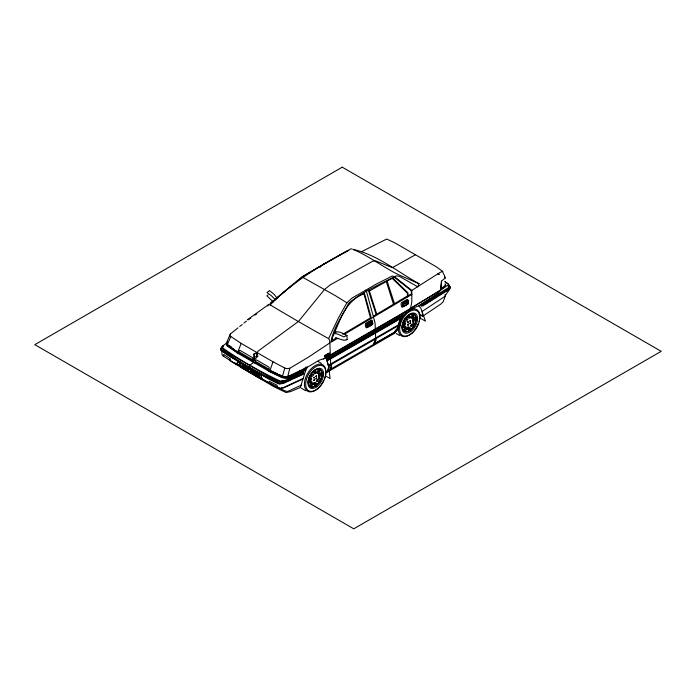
<?xml version="1.0" encoding="UTF-8"?>
<svg xmlns="http://www.w3.org/2000/svg" width="696" height="696" viewBox="0 0 696 696"><rect width="100%" height="100%" fill="white"/><g stroke="black" fill="none" stroke-linecap="round" stroke-linejoin="round"><path stroke-width="1.04" d="M237.989 327.868L230.385 333.976L229.724 335.724L241.155 343.406L237.414 353.029L270.057 371.873L282.637 377.911L287.979 378.328L305.822 370.081L300.272 387.507L290.632 391.543L286.082 392.553L273.885 386.689L231.811 361.842M269.256 383.365L269.265 381.338L277.086 385.219L277.078 387.254M315.653 371.673L315.314 372.569L313.078 372.473M325.502 375.918L330.095 378.572L328.573 366.079L326.485 358.971L325.206 358.24L319.316 360.137L307.475 367.149L287.709 376.571L284.49 377.128L269.926 370.742L272.997 361.798L241.155 343.406M247.506 319.699L268.499 304.622L270.213 304.9C289.205 316.297 309.111 327.886 328.582 338.595L329.495 339.831L329.878 342.884L330.704 364.843M328.582 338.595L338.369 318.098L346.886 302.821L351.976 298.114L375.91 284.299L392.196 276.007L394.449 276.625L411.806 290.423L411.815 301.664L410.649 308.546L323.283 359.049M238.519 353.672L238.406 352.541L252.413 360.632L252.378 361.781M254.901 363.234L254.945 362.172L268.943 370.176L268.943 371.238M253.535 360.832L254.023 353.986L256.911 352.715L257.798 356.161L253.535 360.832L254.597 357.065L254.023 353.986M258.608 376.058C257.129 374.918 258.729 374.152 258.538 376.179M299.793 370.35L299.828 371.742L303.16 371.272L304.639 370.194L304.282 368.184M251.56 371.986C255.441 369.672 248.385 368.515 251.552 369.759M251.134 370.263L251.639 370.081L251.787 370.959M444.3 274.798L445.144 278.095L441.516 281.132L440.664 289.936L437.941 293.407L418.688 305.779C409.535 309.529 399.991 315.488 399.104 326.467M250.586 369.889C251.047 368.349 253.074 370.559 252.239 371.534M325.206 358.24L400.27 314.905L440.664 289.936L441.516 281.132M320.082 373.674L318.49 376.353M252.578 373.317L251.465 372.099L252.77 372.577C253.274 374.413 249.342 372.038 251.256 371.316M254.084 373.535L253.553 371.203M253.666 371.151L254.205 373.474M313.826 377.624C314.314 379.668 315.297 375.405 313.591 377.858M316.297 375.553C315.592 378.641 318.089 374.074 315.54 376.493M316.167 378.659C316.81 380.486 317.541 376.545 315.68 378.955M316.367 378.346L316.367 377.763M407.804 322.352C408.291 324.397 409.274 320.134 407.569 322.587M408.013 322.048L407.569 321.421M407.943 324.823C408.595 326.65 409.318 322.718 407.456 325.119M408.143 324.51L408.143 323.927M410.014 320.926C410.657 322.753 411.388 318.82 409.526 321.221M406.586 318.437L403.123 321.935M243.504 367.636C242.504 358.962 244.487 370.324 241.756 366.07C241.999 368.941 245.444 367.453 243.652 364.66M254.614 373.961L254.345 371.473L253.144 370.611M287.709 376.571L289.788 368.28L308.65 357.005L329.878 342.884M245.723 365.826L246.689 367.305L245.218 366.131A0.931 0.496 56.6 0 0 244.922 366.305L245.34 368.297A0.913 0.487 56.6 0 0 245.836 368.602C246.193 367.714 247.063 368.75 246.419 369.245M246.784 368.706L246.306 369.358M397.407 329.086L394.301 333.445L326.659 372.499L327.425 370.994L394.223 332.558L397.981 327.668L398.669 324.171M282.445 376.606L284.768 368.036L272.997 361.798M246.21 368.184L245.61 368.75A0.913 0.487 56.6 0 1 245.123 368.445L244.696 366.453A0.931 0.496 56.6 0 1 244.992 366.279L246.689 367.305M351.889 248.898L350.419 248.985L348.365 250.699C319.899 265.132 292.833 282.141 270.213 304.9M328.555 367.392L327.425 370.994L327.964 370.864L329.199 366.496L328.312 365.33L326.485 358.971L400.879 316.019L402.401 315.062L403.436 312.808M398.617 324.371L400.879 317.211L402.401 315.062M400.879 317.211L398.46 324.832L398.895 325.432L398.216 327.59L394.223 332.558L395.972 329.913M242.947 367.131L243.078 364.33M375.361 339.022L375.709 337.969L376.092 340.344L373.465 344.503L375.248 340.91L375.361 339.022L331.679 364.243L330.687 363.956C332.514 365.33 328.869 370.846 331.052 368.906L331.679 364.243M375.361 332.018L331.366 357.413L330.583 357.031L330.748 357.77L328.373 359.145L328.303 360.163L375.361 333.175L375.709 330.983L376.519 331.34L400.183 317.68L401.862 315.819L327.477 358.823L327.39 360.232L366.314 338.012M254.571 358.788L253.631 362.512L250.108 365.009L249.22 366.392L249.429 368.254M328.573 366.079L328.312 365.33L399.774 324.075L400.061 324.762C399.191 327.894 397.242 331.087 394.223 332.558M227.192 342.075L226.522 343.954L227.557 345.808L237.58 352.324L228.262 345.399L227.435 344.163M256.876 375.379C257.363 369.994 252.979 372.456 256.789 375.405M375.361 333.175L399.878 319.02L400.731 317.306M419.009 283.716L398.06 274.494C382.817 266.986 368.863 255.954 352.889 249.316C377.241 254.736 397.451 271.727 419.009 283.716L417.765 286.839L399.713 276.512L396.85 275.79L394.449 276.625C379.015 285.055 362.033 291.772 348.661 303.325C342.328 315.836 333.019 328.268 331 342.223L337.873 338.143M257.607 374.526L257.833 375.866M249.037 369.628L248.933 368.358L247.82 367.349M308.798 382.13L310.364 378.459M402.775 326.868L404.341 323.196M237.423 351.976L227.261 344.746L230.707 336.82M244.426 365.713L244.748 368.175A1.592 0.853 56.6 0 0 245.41 368.932L246.401 369.28M223.407 345.468L222.389 347.722C240.485 360.441 260.234 371.681 280.27 381.138L284.072 380.486M230.385 333.976L226.244 343.502L227.261 344.746M221.128 348.713L220.501 350.062L230.132 356.483L268.23 378.476L279.366 384.044L283.159 383.47L303.186 374.257L303.778 373.073L283.803 382.13L279.67 382.878C259.234 373.43 238.963 361.833 220.667 348.809L221.972 346.425L226.348 343.354M223.268 345.982L222.268 348.165L223.355 349.401L231.168 354.786L268.647 376.423L277.974 380.93L280.114 381.565L283.89 380.982L303.604 371.881L303.143 373.421M373.465 344.503L375.709 338.865L375.066 322.944L366.522 291.528L365.53 290.293M319.133 378.058L317.324 380.773M327.364 355.473L327.755 355.264L327.242 355.882A3.028 1.905 -65.1 0 1 327.042 355.987L327.346 355.178M305.3 371.012L307.475 367.149L305.857 367.175M314.166 379.781C313.887 382.313 315.81 377.919 313.478 380.39M317.672 373.621L318.594 370.081M403.837 326.215L404.132 325.711M411.658 318.359L412.615 315.366L412.215 314.453M304.291 369.837L305.335 368.062M320.221 267.264L321.326 265.437L322.318 265.341M253.24 370.55C251.935 375.118 257.094 373.917 253.883 370.559M448.702 288.823L449.12 289.797L444.553 296.618L422.141 311.46L422.75 316.202L440.864 304.048L443.274 301.646L445.475 295.504L445.048 294.53M267.603 305.988L268.499 304.622M412.293 324.484L411.31 325.51M257.076 352.602L258.338 350.932L298.514 321.387L324.562 289.423L330.296 284.847L372.308 261.444L374.491 260.8L376.606 261.217L392.344 267.682L415.46 254.753M312.504 374.196L309.146 377.206M276.112 298.741L275.268 299.793L271.823 296.131L267.038 292.538L269.491 290.597L274.102 294.321L277.078 298.175M448.189 286.378L449.12 285.264L448.702 284.29L445.353 281.967M448.189 290.911L449.12 289.797M399.878 319.02L400.548 318.246L398.408 319.481M325.354 356.656L325.632 355.439M412.476 321.082L413.972 319.151L413.894 316.967M244.583 365.548L244.044 366.418L244.522 368.323A1.592 0.853 56.6 0 0 245.183 369.08L246.532 369.211M323.788 264.01L323.362 264.445L345.799 251.578M254.049 354.081L256.285 353.194L256.963 355.064L256.319 356.5L254.597 357.065M256.746 375.509L256.798 373.63M258.947 376.78C258.764 375.396 259.521 374.683 258.66 373.378M271.179 302.821L273.554 300.785M275.137 299.428L294.365 283.298M269.97 303.508L302.395 276.616L348.531 250.116M239.676 326.511L242.208 324.475M243.896 323.118L246.436 321.082M296.044 281.958L302.786 276.582L318.507 267.064M256.285 353.194L256.911 352.715M256.963 375.361C255.763 376.171 254.24 373.387 255.728 373.117M440.664 288.849L444.657 285.839L445.57 284.734L445.127 283.768M304.709 368.967L300.872 370.777L300.924 371.916M310.642 385.219L311.443 384.227L310.86 381.33M404.62 329.947L405.429 328.956L404.837 326.067M248.159 319.882L250.751 318.081M255.067 315.079L256.798 313.879M327.364 355.604L327.155 355.847A3.028 1.905 -65.1 0 1 326.963 355.943M254.745 373.978C253.022 375.031 251.874 370.62 253.683 370.472M251.378 371.238L252.091 370.663L251.865 369.933M241.756 366.07L243.165 366.992M261.287 373.822L261.478 379.233L240.433 367.079L240.311 362.738M247.506 367.714L248.42 369.054L247.567 368.663L247.506 367.714L248.637 368.906L248.307 367.906M247.828 369.08C247.933 372.186 246.976 367.871 249.116 369.602M247.115 370.159L247.124 366.67L247.115 370.159L247.68 370.49M250.673 372.221L251.604 371.09M257.52 374.561L257.807 372.952M424.838 304.213L427.483 302.534M429.275 301.403L431.999 299.689M433.817 298.549L437.453 296.261M439.263 295.121L442.9 292.833M251.874 371.803L252.317 371.516M443.804 292.259L446.44 290.667M408.065 295.791L411.406 293.912L411.31 290.719L440.09 272.432L442.656 271.37L443.552 274.285M410.588 308.311L440.029 290.745M373.587 316.071L407.525 295.913M344.329 334.315L412.015 294.295M363.704 293.155L363.982 293.834C345.007 300.62 339.805 321.648 332.192 338.038L332.349 341.423M342.736 334.263L370.472 317.907L363.982 293.834M332.296 340.414L336.377 338.012M402.906 302.882L407.09 300.463A1.105 0.774 -73.8 0 1 408.039 301.037L408.352 302.638A1.105 0.774 -73.8 0 1 407.786 304.1L402.627 307.04A1.253 0.879 -73.8 0 1 402.018 307.101L401.801 306.971A1.479 1.035 -73.8 0 1 401.462 306.318L401.079 304.317A1.479 1.035 -73.8 0 1 401.122 303.439L401.253 303.108A1.253 0.879 -73.8 0 1 401.766 302.525L406.873 299.576A1.253 0.879 -73.8 0 1 407.482 299.515L407.699 299.645A1.479 1.035 -73.8 0 1 408.039 300.298L408.421 302.299A1.479 1.035 -73.8 0 1 408.378 303.169L408.248 303.5A1.253 0.879 -73.8 0 1 407.734 304.091M371.394 321.204L367.21 323.623A0.983 0.687 -73.8 0 0 366.714 324.901L366.923 326.555A1.105 0.774 -73.8 0 0 367.88 327.137M367.445 324.875L371.612 322.474L371.577 324.023L367.175 326.563M403.158 304.256L407.839 301.968C409.204 304.23 402.488 308.171 402.827 304.857M366.757 325.685L372.464 322.387M402.479 305.065L408.187 301.768M372.064 324.701L366.905 327.659A1.253 0.879 -73.8 0 1 366.296 327.72L366.079 327.59A1.479 1.035 -73.8 0 1 365.739 326.937L365.356 324.936A1.479 1.035 -73.8 0 1 365.4 324.066L365.53 323.736A1.253 0.879 -73.8 0 1 366.044 323.144L371.151 320.204A1.253 0.879 -73.8 0 1 371.768 320.134L371.977 320.264A1.479 1.035 -73.8 0 1 372.316 320.926L372.699 322.918A1.479 1.035 -73.8 0 1 372.656 323.797L372.525 324.127A1.253 0.879 -73.8 0 1 372.012 324.71A1.105 0.774 -73.8 0 0 372.621 323.266M324.936 355.639L329.191 353.185L329.469 354.682C322.909 359.997 323.779 354.569 329.356 353.255M325.911 355.369C325.78 357.735 326.372 354.473 325.258 355.865M328.268 354.012L329.051 353.559L328.86 354.734L328.79 353.907M327.059 354.847C328.207 354.577 326.311 354.481 327.337 355.23M328.199 354.16L328.268 354.986M327.077 355.09L327.738 355.073M325.911 356.335L326.702 355.969M325.049 357.065L329.469 354.682M368.193 336.925L378.433 331.009M380.251 329.965L396.59 320.534M376.205 338.474L398.73 325.467M328.956 365.818L331.035 364.617M398.895 325.432L400.061 324.762M374.065 344.007L394.51 332.236M376.771 314.183L369.385 291.015L387.115 281.036L392.24 278.391L407.334 293.094L407.595 296.914M268.056 294.782L266.89 295.835L273.197 301.899M346.417 251.36L347.983 250.534M361.581 251.656L386.68 239.059L394.789 242.826L436.131 266.69L442.656 271.37M334.35 332.366C338.613 330.4 343.198 333.758 346.947 335.428L347.165 339.526L346.234 339.918L343.902 340.292L335.341 337.786M294.382 377.911L302.795 374.1M300.794 371.507L287.483 377.597L284.69 377.615L282.428 377.197L270.7 371.586L270.057 371.873L269.926 370.742M290.824 379.59L283.246 383.131L280.349 383.583M303.369 378.285L283.202 387.689L279.792 388.185L261.983 379.242L261.217 375.057L237.284 361.642L237.44 365.069L239.346 365.383L262.009 378.467M302.951 379.024L283.594 387.924L281.776 387.985M301.507 385.053L287.744 391.413L285.473 391.1L273.189 385.349L262.253 378.972M244.357 365.696L245.497 365.965L246.462 367.453M407.351 329.365L409.631 327.451L407.926 326.72M313.365 384.627L315.297 383.435L315.54 382.261M346.947 335.428L343.798 336.847L337.299 333.932L333.445 333.384M243.609 367.627L242.556 367.244L241.982 365.922M409.666 323.692C412.267 321.387 409.631 325.893 410.353 322.5M256.424 373.796L256.963 372.995L256.084 371.829M258.625 375.066C260.2 373.778 255.867 372.021 257.711 374.544M257.938 374.396C255.919 375.518 259.451 377.641 260.408 377.911M289.788 368.28L286.743 368.636L284.768 368.036M346.234 339.605L347.165 339.526M261.983 379.242L263.062 379.268M255.736 371.69L255.067 372.169L255.51 373.265M258.999 376.684L258.155 376.249M258.555 376.788L259.373 376.301L258.851 374.918M421.298 306.449L420.741 304.892L448.189 287.796L449.12 286.752L448.702 285.699M407.064 317.211L408.656 317.489L409.631 316.889L408.813 314.862M402.558 305.013L402.418 304.282C401.331 308.311 408.778 304.291 407.334 301.846M277.417 383.131L279.479 383.722M222.903 351.637L221.772 350.41L222.102 354.882L223.138 356.056L237.44 365.069M256.989 355.813L257.798 356.161M302.656 277.286L335.481 295.73L346.886 302.821M328.555 354.038L328.625 354.873M327.72 354.029L327.842 355.456M326.963 355.439L327.703 355.012M277.382 373.761L270.579 370.585L270.7 371.586M279.322 374.674L282.245 376.031M402.68 305.909L402.732 305.935A1.105 0.774 -73.8 0 0 403.602 306.518M277.356 383.07L268.073 378.554L230.724 356.996L223.799 352.246M419.366 314.314L422.75 316.202L419.14 314.183M419.41 317.672L425.465 321.169L420.863 308.206L418.688 305.779M396.102 333.471L399.548 335.463M317.915 361.372L321.369 363.364M305.57 390.726L301.159 388.02M247.602 369.228L249.264 369.48L248.959 367.888M242.295 367.514L236.918 364.243M244.113 368.567L245.932 369.611M240.581 366.983L261.626 379.137M234.917 362.825L236.657 363.973M448.32 284.707L450.469 286.926L449.555 287.996L421.924 305.466L422.681 306.066L449.555 289.214L450.469 288.092L450.034 287.1M250.812 369.741L251.352 370.115M444.683 281.497L448.007 283.811L448.433 284.786L440.664 289.936L444.761 286.961L445.666 285.856L445.223 284.89M229.958 347.113L237.736 352.559L237.414 353.029L227.192 345.895L226.47 344.537M229.158 345.503L231.733 347.339M411.31 290.719L394.293 277.278L392.709 278.087L407.926 292.738L408.1 296.609M229.689 359.989L231.107 361.224M245.993 368.332L246.558 368.854M304.143 369.672L304.639 370.194M255.928 375.379L256.798 376.823M227.54 344.616L228.227 345.903M444.7 277.13L445.144 278.095M368.984 290.101L369.385 291.015M394.467 303.682L387.115 281.036M393.51 304.256L386.297 281.497M376.144 314.548L368.445 290.415M371.168 317.498L364.295 292.816M335.333 330.774L335.837 332.627M372.325 321.656L372.638 323.257M372.386 322.439L372.238 321.709A0.983 0.687 -73.8 0 0 371.394 321.187L367.183 323.501A1.105 0.774 -73.8 0 0 366.627 324.945M372.116 322.596C373.482 324.823 366.801 328.808 367.105 325.484M329.191 353.185L329.304 354.603M325.102 355.717L325.215 357.135M261.139 373.917L261.478 379.233M250.908 368.671L251.134 372.186M240.094 361.772L240.433 367.079M239.224 363.512L239.346 365.383M331.366 357.413L331.383 358.562M330.748 357.77L330.765 358.918M230.306 360.876L230.298 358.84L223.686 354.386L223.694 356.43M376.519 331.34L376.519 332.505M402.436 304.274A0.983 0.687 -73.8 0 1 402.923 302.986L407.116 300.585A0.983 0.687 -73.8 0 1 407.952 301.09M411.919 309.163A15.19 8.77 -60 0 1 419.062 321.769M418.435 323.579A15.19 8.77 -60 0 1 405.681 336.49A15.19 8.77 -60 0 1 398.486 327.277M400.609 320.116A15.19 8.77 -60 0 1 406.36 312.374M409.178 314.827A9.735 5.62 -60 0 1 408.944 317.019M404.08 325.45A9.735 5.62 -60 0 1 403.193 326.163M409.474 315.157A11.075 6.394 -60 0 1 408.952 317.75M409.3 314.757A9.901 5.716 -60 0 1 409.057 316.985M323.675 380.651A15.19 8.77 -60 0 1 305.413 388.881A15.19 8.77 -60 0 1 315.619 365.356A15.19 8.77 -60 0 1 324.458 378.85M315.497 370.429A11.075 6.394 -60 0 1 314.966 373.012M315.192 370.089A9.735 5.62 -60 0 1 314.957 372.282M315.288 370.742A9.901 5.716 -60 0 1 315.079 372.256M313.374 383.139L314.453 385.253L316.75 383.357L314.375 382.548L313.374 383.139M407.36 327.868L408.439 329.991L410.736 328.086L408.352 327.285L407.36 327.868M256.415 374.552C255.554 375.805 255.571 372.343 256.415 374.552M256.641 374.405C255.771 375.657 255.789 372.195 256.641 374.405M256.259 373.082C255.267 373.143 256.641 371.908 256.171 373.143M258.468 374.352L257.868 373.726L258.468 374.352M258.695 374.204L258.085 373.578L258.695 374.204M321.169 374.3C318.307 381.017 317.594 376.388 320.578 372.725L321.169 374.3M415.147 319.038C412.293 325.754 411.58 321.126 414.555 317.454L415.147 319.038M308.92 380.808L309.459 383.148L311.59 379.172L311.538 378.05L308.92 380.808M402.906 325.545L403.436 327.886L405.568 323.901L405.516 322.787L402.906 325.545M254.362 373.082C252.187 375.188 254.223 367.584 254.362 373.082M313.818 374.405L313.174 375.614L309.859 377.789L311.086 374.779L313.818 374.405M407.795 319.133L407.151 320.351L403.837 322.526L405.063 319.516L407.795 319.133M438.097 273.911L439.115 274.241L438.097 273.911M319.734 371.264L318.524 374.422L317.715 370.42L319.325 370.35L319.734 371.264M413.711 316.001L412.51 319.16L411.701 315.149L413.302 315.079L413.711 316.001M316.541 381.112C316.889 383.044 320.386 380.251 320.221 378.685L319.803 378.05L316.541 381.112M410.527 325.841C410.875 327.781 414.372 324.98 414.198 323.423L413.789 322.779L410.527 325.841M311.034 382.165L310.32 385.149L311.73 385.845L312.574 384.879C312.426 384.061 312.278 380.399 311.034 382.165M405.02 326.902L404.298 329.887L405.707 330.574L406.56 329.608C406.403 328.799 406.264 325.136 405.02 326.902M238.998 350.854L238.702 351.697L252.709 359.788L252.552 357.622L240.05 350.41L238.998 350.854M255.554 360.319L255.232 361.241L269.239 369.324L269.082 367.166L256.589 359.954L255.554 360.319M313.618 371.786L313.418 372.986L315.906 373.465L316.863 372.856L315.54 370.594L313.618 371.786M407.595 316.523L407.395 317.724L409.892 318.194L410.84 317.585L409.526 315.332L407.595 316.523M342.232 167.179L34.8 344.668L353.768 528.821L661.2 351.332L342.232 167.179M299.637 371.142C287.961 378.641 282.158 378.702 270.64 371.081L269.996 371.316L281.628 377.023L284.864 377.641L288.057 377.223L300.35 371.551L299.637 371.142M410.779 331.487A11.075 6.394 -60 0 0 415.964 314.009A11.075 6.394 -60 0 0 402.514 323.823A11.075 6.394 -60 0 0 410.779 331.487M410.953 329.417A9.735 5.62 -60 0 0 414.033 314.34A9.735 5.62 -60 0 0 402.523 324.553A9.735 5.62 -60 0 0 410.953 329.417M412.363 332.862A14.285 8.248 -60 0 0 416.895 310.738A14.285 8.248 -60 0 0 400 325.719A14.285 8.248 -60 0 0 412.363 332.862M411.049 329.573A9.901 5.716 -60 0 0 414.19 314.235A9.901 5.716 -60 0 0 402.479 324.623A9.901 5.716 -60 0 0 411.049 329.573M316.793 386.75A11.075 6.394 -60 0 0 321.987 369.28A11.075 6.394 -60 0 0 308.537 379.085A11.075 6.394 -60 0 0 316.793 386.75M316.967 384.688A9.735 5.62 -60 0 0 320.056 369.602A9.735 5.62 -60 0 0 308.537 379.816A9.901 5.716 -60 0 0 317.072 384.836A9.901 5.716 -60 0 0 320.204 369.498A9.901 5.716 -60 0 0 308.493 379.885A9.735 5.62 -60 0 0 316.967 384.688M318.385 388.124A14.285 8.248 -60 0 0 322.909 366A14.285 8.248 -60 0 0 306.014 380.99A14.285 8.248 -60 0 0 318.385 388.124"/></g></svg>
